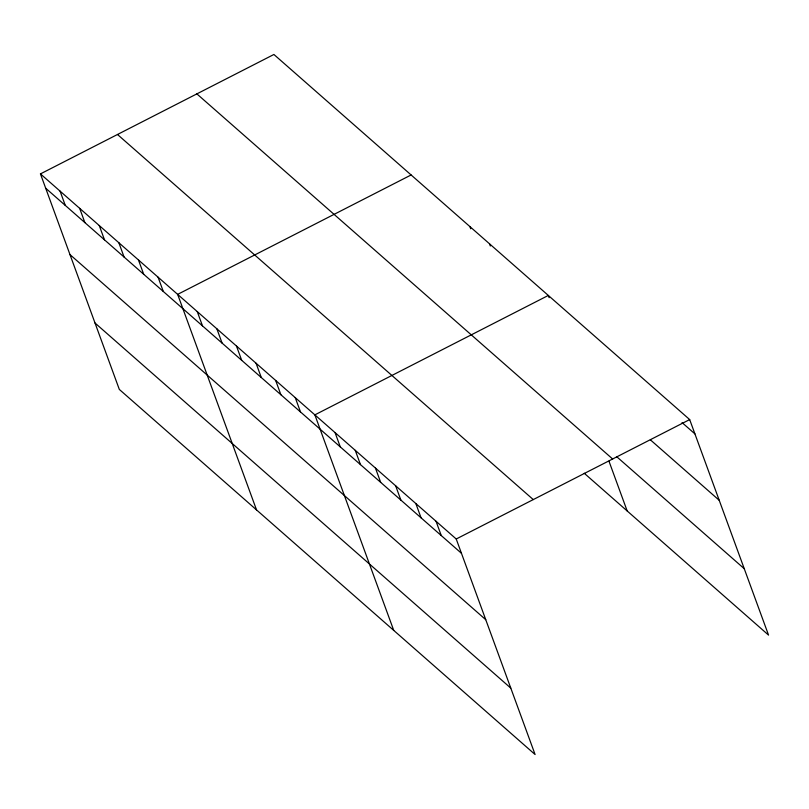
<?xml version="1.0" encoding="UTF-8"?>
<svg xmlns="http://www.w3.org/2000/svg" width="809" height="809" viewBox="0 0 809 809"><rect width="100%" height="100%" fill="white"/><g stroke="black" fill="none" stroke-linecap="round" stroke-linejoin="round"><path stroke-width="1.21" d="M40.45 173.895L456.225 538.996L535.093 754.524L119.317 389.422L40.45 173.895L273.907 54.476L689.683 419.578L768.55 635.105L584.25 473.265M411.114 174.966L177.656 294.375L256.524 509.903M456.225 538.996L689.683 419.578M682.058 422.591L694.911 433.877M650.365 439.823L719.211 500.286M616.66 456.66L744.25 568.697M196.87 93.884L612.635 458.986M117.487 134.486L533.262 499.588M45.678 188.194L461.454 553.295M69.978 254.592L485.754 619.694M95.017 323.013L510.792 688.115M549.119 297.651L548.32 295.447L314.863 414.865L393.73 630.383M608.965 461.17L627.187 510.975M489.516 243.812L490.315 246.007M469.918 226.601L470.717 228.795M436.031 521.259L441.259 535.558M415.836 503.532L421.064 517.821M395.641 485.794L400.87 500.093M375.447 468.067L380.675 482.356M355.252 450.33L360.48 464.629M335.057 432.593L340.286 446.892M295.255 397.654L300.493 411.943M275.657 380.442L280.885 394.731M256.059 363.231L261.287 377.52M236.461 346.019L241.689 360.308M216.852 328.798L222.091 343.097M197.254 311.586L202.483 325.885M158.058 277.163L163.287 291.462M138.45 259.952L143.689 274.251M118.852 242.74L124.08 257.04M99.254 225.529L104.482 239.828M79.656 208.317L84.884 222.617M60.048 191.106L65.286 205.405"/></g></svg>
